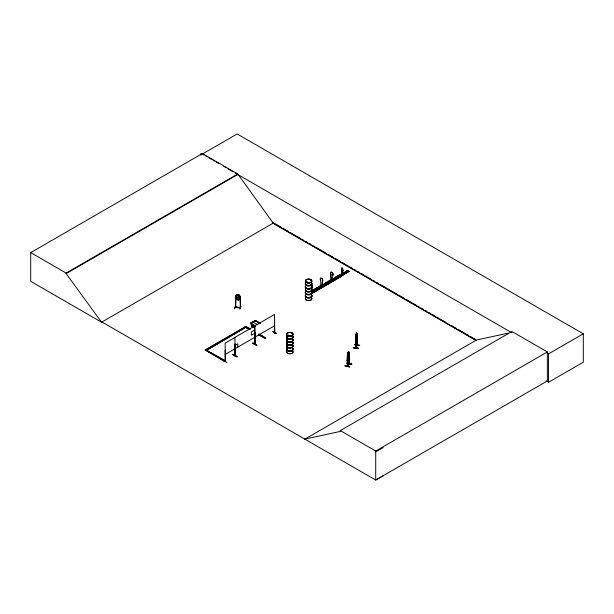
<?xml version="1.0" encoding="UTF-8"?>
<svg xmlns="http://www.w3.org/2000/svg" width="614" height="614" viewBox="0 0 614 614"><rect width="100%" height="100%" fill="white"/><g stroke="black" fill="none" stroke-linecap="round" stroke-linejoin="round"><path stroke-width="0.92" d="M348.537 356.941L349.09 354.109M311.651 284.873A1.742 1.013 59.5 0 1 311.904 287.252L311.651 292.586L311.981 287.214A1.742 1.013 59.5 0 0 311.72 284.835M322.173 286.508L322.434 281.174A1.742 1.013 59.5 0 0 322.434 279.17A1.742 1.013 59.5 0 0 320.677 278.173A1.742 1.013 59.5 0 0 320.677 280.184L320.6 280.23A1.742 1.013 59.5 0 1 320.6 278.219A1.742 1.013 59.5 0 1 322.358 279.216A1.742 1.013 59.5 0 1 322.358 281.22L322.097 286.546C318.42 285.249 323.401 285.333 320.823 285.556M331.813 279.508L331.23 280.03L330.977 274.235A1.742 1.013 59.5 0 1 330.977 272.232A1.742 1.013 59.5 0 1 332.734 273.222A1.742 1.013 59.5 0 1 332.734 275.233L332.397 280.606L331.015 279.662M342.597 274.565L342.819 270.981A1.159 0.675 59.5 0 0 342.643 269.392L342.643 268.372L342.597 269.423A1.159 0.675 59.5 0 1 342.765 271.012L342.819 270.981M357.21 345.229L355.974 348.077L355.897 336.403L355.775 348.061L357.01 345.129M356.128 335.704L356.32 333.847M347.217 356.941L347.854 357.808L348.599 356.926L348.138 356.496L347.678 358.323L348.023 356.404M358.384 348.23C349.612 346.212 353.741 349.044 358.392 348.192M320.585 285.648L321.421 285.656M348.338 352.06L348.806 355.974L347.969 358.277L347.555 356.465L348.13 352.367M348.077 354.155L348.077 357.187C348.614 356.749 348.767 353.388 348.023 354.148M331.215 280.03L331.123 279.608L331.721 279.708M331.268 279.976L331.76 279.408M342.167 273.944L341.99 274.067M342.082 274.005L341.622 273.813L341.622 274.642M356.527 335.536L356.266 336.863L356.128 336.495M349.143 352.321L349.143 364.064L349.197 352.329C347.724 349.803 347.44 355.015 347.555 356.013L347.969 356.473C349.965 355.775 347.409 349.803 349.335 352.421L349.381 363.795M344.922 365.944L349.78 366.873M349.773 367.08L344.938 365.752M356.174 333.909L355.713 336.679L356.074 336.426M356.181 339.25L356.926 335.551M226.98 362.536L223.289 360.387M348.161 359.021L348.368 358.023M326.065 283.361C326.356 282.156 328.006 283.875 326.364 283.53M326.64 283.023C325.282 283.115 327.17 284.328 327.224 283.238M336.365 277.421L337.347 277.052L337.101 277.735M252.861 327.162C253.467 327.669 252.699 325.842 253.068 327.469M250.612 323.693L250.627 323.148M288.38 335.344L287.997 335.267M291.995 333.379L291.596 333.133M306.563 282.194C307.315 282.402 306.539 282.21 307.046 281.872M307.169 282.24L306.962 281.949A3.247 1.873 0 0 0 306.302 282.233M310.446 280.191L310.262 280.084M310.715 280.207L310.354 279.93L310.799 280.091M349.067 355.928L347.854 359.612L347.186 358.683L347.908 352.413M347.908 357.816L347.24 356.895L348.506 353.257M347.793 361.7L347.094 360.886L347.793 356.389M347.854 359.612L349.09 355.913M349.067 358.077L347.785 361.761L348.422 360.779M321.406 285.349C320.915 286.531 321.007 284.957 321.475 285.656M332.734 275.233L332.658 275.272A1.742 1.013 59.5 0 0 332.658 273.268A1.742 1.013 59.5 0 0 330.9 272.271A1.742 1.013 59.5 0 0 330.9 274.281C329.818 276.446 332.274 280.276 330.992 279.8M232.944 354.754L236.858 356.749L232.959 354.715M233.097 354.639L237.05 356.696L233.259 354.424M256.614 345.114C244.955 338.698 264.88 349.704 252.899 343.234M320.999 285.525L322.78 286.868L322.78 286.132L321.629 286.638L321.629 287.229L320.055 286.339L321.053 285.157L319.909 285.671L319.909 286.408L321.92 287.705M331.629 279.646L331.56 279.677M342.052 273.928L341.821 274.243M235.392 296.125C236.758 295.464 233.727 298.811 237.05 299.855L238.762 300.1L240.465 298.496L238.746 300.131M238.762 294.697L239.552 297.99L238.447 298.934L237.326 298.803L236.198 297.606L237.027 294.497L238.762 294.697L240.458 296.723L239.921 296.662L240.435 296.593L240.458 308.067L240.488 307.545L239.982 307.629M238.163 294.904L238.723 297.329L238.155 297.967L237.05 297.138L237.603 294.843M237.019 299.931L235.316 297.905M235.599 305.895L234.563 308.873L235.576 305.918M240.488 307.959L235.385 307.514M235.883 296.078L235.837 307.414M239.974 296.547L240.343 308.067M240.435 296.593L238.723 294.774M240.036 307.89L240.427 307.944M241.049 306.516L239.974 309.256M355.767 338.491C356.995 341.43 355.191 333.402 356.58 332.98M356.588 332.911L355.928 336.173L356.112 347.823L355.905 347.317M356.12 339.304L356.58 338.283L356.534 332.903L356.98 333.786L357.049 345.482L357.171 333.832L357.087 345.444M357.171 333.832L356.534 332.98L356.726 335.605L356.189 337.969L355.928 337.523M354.57 344.707L359.651 345.429L354.623 344.607M356.972 345.168L355.752 347.631L357.049 345.183M341.852 273.974L341.591 270.344A1.159 0.675 59.5 0 1 341.768 268.955L341.814 267.904M235.438 355.115L234.985 355.698M254.818 343.955C253.59 344.454 256.268 343.533 254.933 344.185L254.971 332.803M254.825 344.347L254.342 344.439M274.558 332.704L274.143 332.918L274.696 332.796L274.519 321.368L274.274 333.018L274.558 332.289M348.545 351.53L347.869 352.436M349.166 352.382L349.212 364.01M349.166 363.749L347.255 366.497L347.639 354.915L347.217 355.138M346.941 363.012L351.799 364.117M347.509 366.504L349.343 363.818L347.278 366.105L347.685 366.282L347.639 354.915M348.967 363.542L349.189 363.618M234.824 355.782L234.978 337.378L254.656 326.019L254.818 344.37L254.841 325.827L274.519 314.468L274.65 332.819M316.694 289.102L316.609 289.631M287.859 335.313L288.411 335.582M252.554 325.006C251.149 325.236 255.524 329.71 251.847 324.768L252.201 324.491L253.191 326.057A4.029 3.131 -31.2 0 0 253.29 326.395M253.191 326.057L253.183 326.863M225.315 350.087L225.499 361.339M254.342 344.024L254.687 343.84M254.864 344.055L255.171 332.535M274.205 332.473L274.458 332.327M347.509 366.121L347.478 366.558L347.424 354.7M315.78 289.041L316.049 289.716M336.441 277.252L337.439 277.244M337.447 277.459L336.441 277.467M345.344 272.263L345.728 272.716L345.72 272.209M345.897 272.654L345.889 272.263M255.301 344.009L255.301 332.611M250.681 323.233L255.317 320.661L260.236 323.378M250.758 323.486L255.317 326.379M235.369 307.376L235.431 306.939L240.442 307.514M239.921 307.484L239.882 307.998M311.321 293.492L321.352 287.912L311.459 293.745L321.322 287.92L319.234 286.738M331.775 281.88L321.874 287.697L331.798 281.88L329.779 280.437L331.675 281.726L321.429 287.352M311.198 291.711L319.694 286.822L311.559 291.911M329.687 280.705L329.902 280.836M331.591 279.485L330.217 280.56M311.774 291.074L319.334 286.615L319.71 286.915M329.472 281.519L320.117 286.707L330.248 281.02M329.104 281.319L320.285 286.715M330.148 280.79L322.227 285.042M341.944 275.54L331.813 281.542L341.952 275.686L340.079 274.489L341.967 275.778L331.974 281.634L331.568 281.412L341.591 275.479L342.098 275.932L332.212 281.765L330.209 280.46L330.209 279.723L331.207 279.132L331.061 279.946M330.416 280.759L340.563 275.095M348.959 271.25L342.29 275.318L348.959 271.35L347.716 270.651L348.038 270.958L341.461 274.842L341.023 274.596L347.716 270.551L348.959 271.25L342.435 275.394M341.269 274.734L347.954 270.789L341.215 274.711L341.131 274.044L341.891 273.698L341.998 274.857M319.311 286.692L321.199 287.667L320.738 287.582M330.486 282.003L321.276 287.36L321.636 287.559M331.146 281.511L331.537 281.749M331.56 281.396L332.067 281.511L332.074 280.775L333.072 280.184L331.928 280.69L331.928 281.289L330.355 280.398L331.353 279.209M341.568 275.556L321.513 287.49L322.78 286.132M348.959 271.35L349.044 271.518M234.855 344.431L235.024 355.698M234.985 355.867L235.308 344.086L235.477 355.491M341.768 268.955L341.814 268.924A1.159 0.675 59.5 0 0 341.645 270.313L341.745 274.005M317.63 289.624C316.947 291.274 313.155 289.133 315.765 288.572L317.63 289.77L315.765 288.572M319.526 288.511C318.843 290.153 315.051 288.02 317.661 287.452L319.526 288.657L317.661 287.452M321.199 287.521C320.516 289.171 316.724 287.03 319.334 286.469M320.861 285.986L320.715 285.61L320.992 285.909M325.213 283.131C330.708 285.541 322.55 283.422 326.218 282.54L328.076 283.737L326.218 282.54M327.108 282.01C332.604 284.428 324.445 282.31 328.114 281.419L329.971 282.624L328.114 281.419M328.782 281.028C334.277 283.438 326.118 281.319 329.779 280.437M311.935 291.082L319.334 286.692M319.909 286.408L321.214 285.656L321.214 286.892L321.13 285.525M335.513 277.183C341.008 279.6 332.849 277.482 336.51 276.592L338.375 277.789L336.51 276.592M337.408 276.07C342.904 278.48 334.745 276.361 338.406 275.479L340.271 276.676L338.406 275.479M339.082 275.08C344.577 277.497 336.418 275.379 340.079 274.489M332.527 279.094L340.233 274.888M311.313 291.765L319.579 286.945M341.891 273.698L341.131 274.044M344.669 272.347C347.984 273.798 343.241 272.608 345.337 271.956L346.58 272.754L345.337 271.956M345.928 271.703L346.595 271.211L347.846 272.01L346.595 271.211M347.048 271.043L347.716 270.551M330.578 280.767L339.642 275.417M330.562 280.675L339.726 275.563M330.7 280.928L339.772 275.579M331.514 280.951L331.514 279.708L330.946 279.385L330.946 280.629M347.716 270.651L341.138 274.604L342.466 275.402L342.274 274.688L343.042 274.351L343.042 274.842M311.782 292.801L320.838 287.459M321.26 287.344L331.291 281.427M342.029 275.156L348.721 271.211M311.221 293.615L321.222 287.759M321.544 287.505L331.652 281.626M254.687 344.254L254.319 344.469L254.656 332.918L254.411 344.569L254.626 343.863M274.374 332.988L274.642 321.444M254.994 343.748L255.347 343.548L254.933 343.771M235.346 355.422L235.039 355.683M276.661 333.663L272.762 331.445L276.477 333.563M102.016 322.02L101.617 322.258L30.7 281.312L30.7 252.623L202.344 153.523L237.779 173.977L273.215 223.128L476.096 340.263M202.344 153.523L202.344 154.053L237.15 133.959L583.3 333.809L583.3 362.206L548.494 382.299L546.007 380.857M30.7 252.623L66.135 273.077L237.779 173.977M383.228 475.758L375.714 480.041L101.97 321.997L101.563 322.227L66.135 273.606L237.779 174.506M101.563 322.227L273.614 222.897M206.688 350.348L225.538 361.239L224.824 361.654L205.145 349.934L245.93 326.395L250.028 328.759M205.145 350.295L231.278 335.206M232.921 334.262L245.93 326.395M320.892 285.848L320.677 280.184M253.398 325.19L251.778 326.479L251.633 325.95M235.024 337.431L225.184 343.111L225.169 361.385M235.254 345.26L237.818 343.779L237.818 347.094M234.978 348.737L254.656 337.378M254.841 337.186L274.519 325.827M225.184 354.47L235.024 348.79M205.145 349.934L224.824 361.301L225.538 360.886L205.867 349.88M258.333 334.377L265.609 338.107L264.887 338.521L258.333 334.73M304.452 439.363L476.502 340.026L508.2 333.133M304.851 439.125L340.286 431.419L340.286 430.598L511.93 331.499L547.366 351.952L547.366 380.941L375.714 480.041L375.714 451.052L547.366 351.952M511.93 332.32L511.531 332.558L235.308 173.079M546.851 352.95L548.494 353.902L583.3 333.809M375.714 451.881L383.228 447.598M235.423 306.969L240.335 307.668M235.906 307.13L235.438 307.092M315.78 289.163L316.755 289.301M255.063 320.861L250.627 323.77L255.317 326.533M254.994 344.162L255.34 343.648M235.254 355.452L235.308 344.086M251.755 325.957L254.25 325.029M225.346 361.469L225.346 349.919M315.895 289.11L316.601 289.156M252.953 343.172L256.644 345.291M316.348 289.601L315.696 289.447M306.87 282.417L306.992 282.409A3.247 1.873 0 0 0 306.302 282.755M288.565 335.359L287.628 335.459M336.948 277.628L336.541 277.536M251.625 326.034L251.778 326.479M288.081 335.114L288.519 335.29M341.975 267.635L342.597 268.402M237.042 294.582L238.731 294.735M237.595 294.873L238.155 294.935M356.396 333.517L356.527 334.745M359.704 345.337L354.562 344.784M349.067 354.155L348.453 353.242L348.077 355.383L347.869 354.209M347.148 359.09L347.148 360.894M346.849 362.943L351.807 364.133M351.715 364.225L346.864 363.12M326.786 282.916L327.224 283.353M235.837 307L235.791 307.56M331.644 279.708L330.854 279.439L330.854 280.682M347.048 270.943L348.291 271.649M345.928 271.603L347.171 272.309M343.042 274.351L342.942 274.688M342.643 274.535L341.561 273.852L341.561 274.681M341.223 274.489L342.274 275.087M331.268 279.884L333.072 280.92L333.072 280.184M321.214 285.656L320.646 285.333L320.554 286.623L320.554 285.38L322.634 286.638L322.634 286.047M318.328 287.06L320.193 288.112M316.655 288.05L318.52 289.102M314.759 289.163L316.624 290.215M233.12 354.593L236.835 356.711M233.274 354.616L236.958 356.78M202.344 154.053L203.994 155.004M205.644 155.956L207.294 156.908M208.937 157.859L211.408 159.287M213.058 160.239L214.708 161.19M216.358 162.142L218.83 163.57M223.772 166.425L226.244 167.852M227.894 168.804L232.836 171.651M275.272 223.849L281.066 227.195M282.724 228.155L285.211 229.59M286.861 230.542L288.519 231.501M290.176 232.453L292.663 233.888M294.321 234.847L295.971 235.807M297.629 236.758L300.116 238.194M301.773 239.153L303.423 240.105M305.91 241.54L307.568 242.499M309.226 243.451L310.876 244.41M313.363 245.846L315.02 246.797M316.678 247.757L325.788 253.014M328.267 254.449L333.241 257.32M334.891 258.271L340.693 261.618M342.343 262.577L344.83 264.012M346.488 264.964L348.146 265.923M349.803 266.883L352.282 268.31M353.94 269.27L355.598 270.229M358.077 271.657L359.735 272.616M361.393 273.575L363.879 275.011M365.537 275.962L367.187 276.922M368.845 277.873L371.332 279.309M372.99 280.268L374.64 281.22M377.126 282.655L378.784 283.614M380.442 284.566L386.237 287.912M387.894 288.872L397.005 294.129M398.655 295.088L404.457 298.435M406.107 299.386L411.91 302.74M413.56 303.692L416.046 305.127M417.704 306.087L419.362 307.038M421.02 307.998L423.499 309.433M425.157 310.385L426.814 311.344M429.293 312.779L430.951 313.731M432.609 314.69L434.267 315.642M436.754 317.077L438.404 318.037M440.061 318.988L445.856 322.342M451.658 325.689L456.624 328.551M458.282 329.511L468.221 335.244M469.871 336.203L475.673 339.55M272.67 223.051L476.218 340.57M260.236 323.225L255.317 320.5L250.681 323.079L255.317 326.065M255.677 320.907L259.476 323.102M257.957 322.381L259.476 323.256M257.78 324.645L252.861 322.12M255.317 326.218L250.612 323.225M251.847 324.768L252.722 325.474A7.698 5.986 -31.2 0 0 254.587 326.548M259.047 333.962L265.609 337.754M246.751 327.216L248.394 328.168M259.047 334.315L263.145 336.687M250.136 329.649L245.216 327.162M246.037 327.63L249.315 329.526M340.286 430.598L375.714 451.052M347.432 359.957L347.846 360.418L348.683 358.115L348.368 355.46L348.998 356.312L348.376 355.399M347.117 360.84L347.785 361.761M253.321 326.433L252.308 324.76A0.883 0.507 -60 0 0 251.986 324.614A0.883 0.507 -60 0 1 252.385 324.806M347.739 358.937L347.954 359.328M348.245 356.089L348.583 356.872M548.494 353.902L548.494 382.299M341.798 273.644L341.798 274.143M332.926 280.099L332.926 280.69M312.326 292.901L312.181 292.08L312.181 292.671M240.465 296.692L240.458 298.527M235.423 296.025L235.431 307.522M225.476 349.995L225.499 361.385M200.955 153.416L200.955 155.296M66.135 273.077L66.135 273.606M311.728 289.186A3.239 1.873 0 0 1 308.596 291.543A3.239 1.873 0 0 1 305.465 289.186M311.452 282.947A3.3 1.903 0 0 1 309.026 285.786A3.3 1.903 0 0 1 305.411 283.407M306.263 282.555A3.3 1.903 0 0 1 306.946 282.248M311.735 283.599A3.247 1.873 0 0 1 308.596 285.955A3.247 1.873 0 0 1 305.457 283.599M311.452 282.785A3.3 1.903 0 0 1 309.026 285.625A3.3 1.903 0 0 1 305.411 283.246M306.263 282.394A3.3 1.903 0 0 1 306.946 282.087M311.735 283.069A3.247 1.873 0 0 1 308.596 285.433A3.247 1.873 0 0 1 305.457 283.069M311.743 286.73A3.254 1.88 0 0 1 308.596 289.094A3.254 1.88 0 0 1 305.45 286.73M311.452 286.086A3.3 1.903 0 0 1 309.026 288.925A3.3 1.903 0 0 1 305.411 286.538M311.452 285.924A3.3 1.903 0 0 1 309.026 288.764A3.3 1.903 0 0 1 305.411 286.377M311.743 286.208A3.254 1.88 0 0 1 308.596 288.572A3.254 1.88 0 0 1 305.45 286.208M311.743 289.355A3.254 1.88 0 0 1 308.596 291.719A3.254 1.88 0 0 1 305.45 289.355M311.72 289.647A3.231 1.865 0 0 1 308.596 291.995A3.231 1.865 0 0 1 305.473 289.647M311.728 298.12A3.239 1.873 0 0 1 308.596 300.476A3.239 1.873 0 0 1 305.465 298.12M311.743 289.478A3.262 1.88 0 0 1 308.596 291.842A3.262 1.88 0 0 1 305.45 289.478M311.735 292.533A3.247 1.873 0 0 1 308.596 294.889A3.247 1.873 0 0 1 305.457 292.533M311.735 292.003A3.247 1.873 0 0 1 308.596 294.367A3.247 1.873 0 0 1 305.457 292.003M311.743 295.664A3.254 1.88 0 0 1 308.596 298.028A3.254 1.88 0 0 1 305.45 295.664M311.452 295.019A3.3 1.903 0 0 1 309.026 297.859A3.3 1.903 0 0 1 305.411 295.472M311.452 294.858A3.3 1.903 0 0 1 309.026 297.698A3.3 1.903 0 0 1 305.411 295.311M311.743 295.142A3.254 1.88 0 0 1 308.596 297.506A3.254 1.88 0 0 1 305.45 295.142M311.452 291.88A3.3 1.903 0 0 1 309.026 294.72A3.3 1.903 0 0 1 305.411 292.341M311.452 291.719A3.3 1.903 0 0 1 309.026 294.559A3.3 1.903 0 0 1 305.411 292.18M311.743 298.289A3.254 1.88 0 0 1 308.596 300.653A3.254 1.88 0 0 1 305.45 298.289M292.663 339.327A3.3 1.903 0 0 1 289.8 342.182A3.3 1.903 0 0 1 286.945 339.327M292.617 339.519A3.247 1.873 0 0 1 289.8 342.336A3.247 1.873 0 0 1 286.991 339.519M292.625 342.044A3.262 1.88 0 0 1 289.8 344.861A3.262 1.88 0 0 1 286.984 342.044M292.625 342.144A3.262 1.88 0 0 1 289.8 344.968A3.262 1.88 0 0 1 286.984 342.144M292.663 336.188A3.3 1.903 0 0 1 289.8 339.051A3.3 1.903 0 0 1 286.945 336.188M292.617 338.997A3.247 1.873 0 0 1 289.8 341.806A3.247 1.873 0 0 1 286.991 338.997M292.625 336.388A3.254 1.88 0 0 1 289.8 339.204A3.254 1.88 0 0 1 286.984 336.388M292.663 339.166A3.3 1.903 0 0 1 289.8 342.021A3.3 1.903 0 0 1 286.945 339.166M292.663 336.027A3.3 1.903 0 0 1 289.8 338.89A3.3 1.903 0 0 1 286.945 336.027M292.625 335.858A3.254 1.88 0 0 1 289.8 338.682A3.254 1.88 0 0 1 286.984 335.858M292.663 348.261A3.3 1.903 0 0 1 289.8 351.116A3.3 1.903 0 0 1 286.945 348.261M292.625 348.453A3.254 1.88 0 0 1 289.8 351.269A3.254 1.88 0 0 1 286.984 348.453M287.007 350.909A3.231 1.865 0 0 0 289.8 353.71A3.231 1.865 0 0 0 292.602 350.909A3.262 1.88 0 0 1 289.8 353.794A3.262 1.88 0 0 1 286.984 350.978M292.609 342.435A3.239 1.873 0 0 1 289.8 345.237A3.239 1.873 0 0 1 286.999 342.435M292.625 342.274A3.262 1.88 0 0 1 289.8 345.091A3.262 1.88 0 0 1 286.984 342.274M292.663 345.122A3.3 1.903 0 0 1 289.8 347.984A3.3 1.903 0 0 1 286.945 345.122M292.617 347.931A3.247 1.873 0 0 1 289.8 350.74A3.247 1.873 0 0 1 286.991 347.931M292.625 345.321A3.254 1.88 0 0 1 289.8 348.138A3.254 1.88 0 0 1 286.984 345.321M292.663 348.1A3.3 1.903 0 0 1 289.8 350.955A3.3 1.903 0 0 1 286.945 348.1M292.663 344.961A3.3 1.903 0 0 1 289.8 347.823A3.3 1.903 0 0 1 286.945 344.961M292.625 344.792A3.254 1.88 0 0 1 289.8 347.616A3.254 1.88 0 0 1 286.984 344.792M254.733 326.318A7.406 5.764 -31.2 0 1 252.277 324.537M353.319 347.678L358.392 348.43L353.311 347.701M237.027 294.497L235.308 296.132L237.05 294.543M245.93 327.216L206.58 350.295L245.93 327.216M254.633 330.025L251.349 331.921L251.349 335.236L254.633 333.341L254.633 330.025M306.977 282.555A3.239 1.873 0 0 0 311.835 280.928A3.239 1.873 0 0 0 306.977 279.309A3.239 1.873 0 0 0 306.977 282.555M306.309 282.517A3.231 1.865 0 0 0 311.72 281.68A3.231 1.865 0 0 0 307.76 279.393A3.231 1.865 0 0 0 306.309 282.517M306.969 282.663A3.262 1.88 0 0 0 311.858 281.035A3.262 1.88 0 0 0 306.969 279.408A3.262 1.88 0 0 0 306.969 282.663M288.181 335.797A3.239 1.873 0 0 0 293.047 334.177A3.239 1.873 0 0 0 288.181 332.558A3.239 1.873 0 0 0 288.181 335.797M288.181 336.058A3.239 1.873 0 0 0 293.047 334.438A3.239 1.873 0 0 0 288.181 332.811A3.239 1.873 0 0 0 288.181 336.058M288.173 335.912A3.262 1.88 0 0 0 293.062 334.277A3.262 1.88 0 0 0 288.173 332.65A3.262 1.88 0 0 0 288.173 335.912"/></g></svg>
